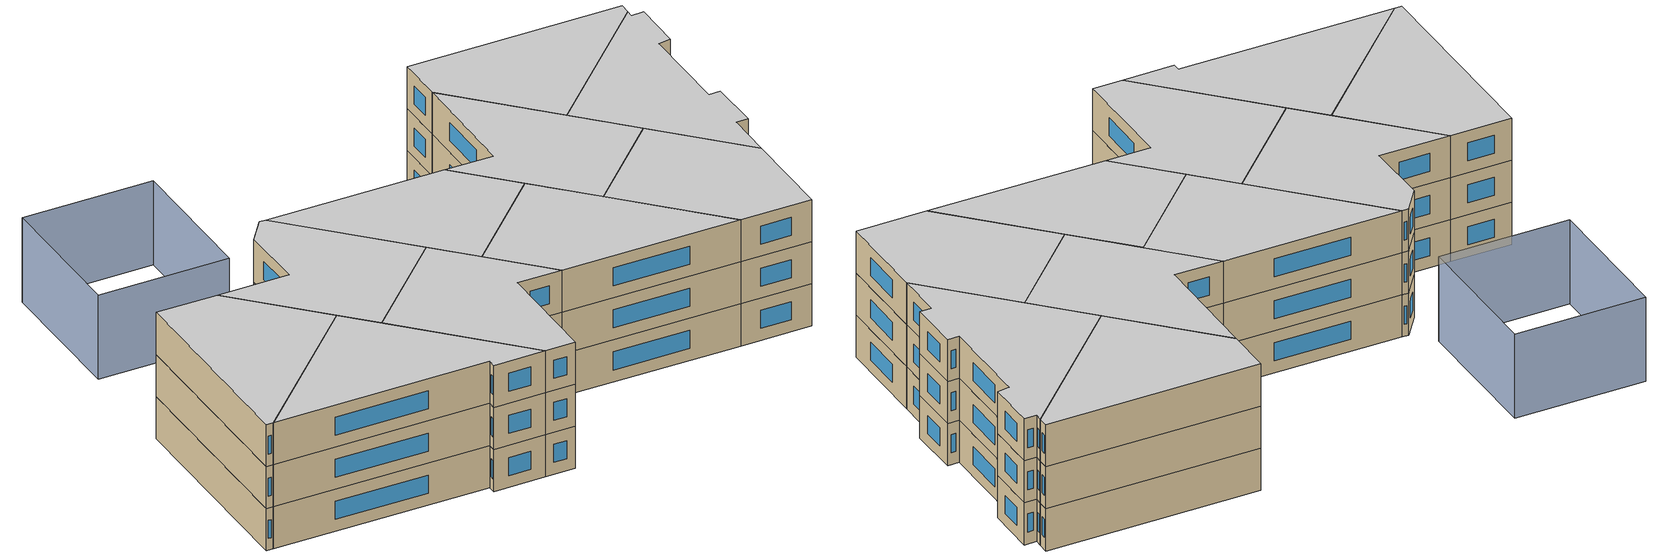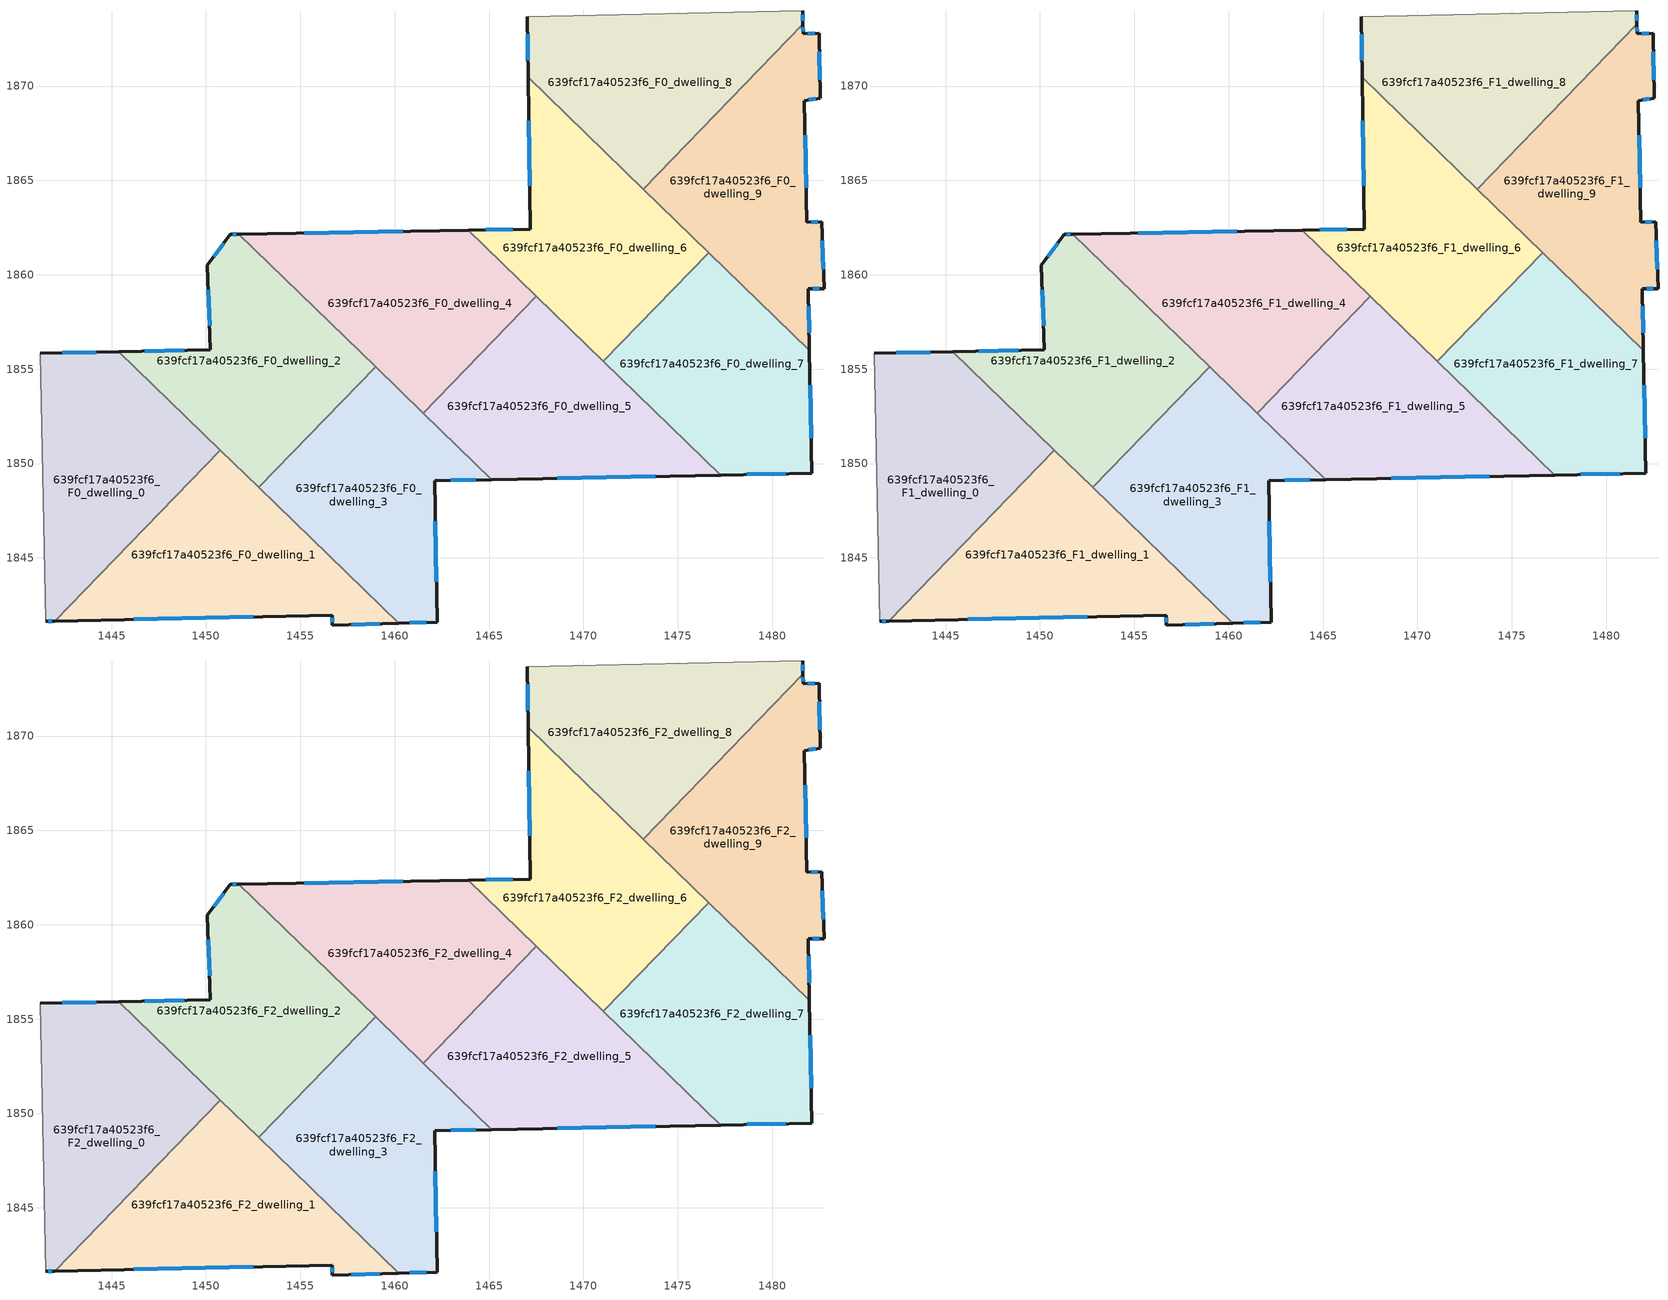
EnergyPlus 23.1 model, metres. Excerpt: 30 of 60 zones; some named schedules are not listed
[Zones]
639fcf17a40523f6_F0_dwelling_0
 floor ground (EU_floor_Construction): 1450.76,1850.71 1441.98,1841.66 1441.5,1841.65 1441.21,1855.85 1445.38,1855.93 z0
 wall outside (EU_wall_Construction): 1445.38,1855.93 1441.21,1855.85 / 1441.5,1841.65 1441.98,1841.66 z0:3
 wall to 639fcf17a40523f6_F0_dwelling_1 (EU_wall_Construction): 1441.98,1841.66 1450.76,1850.71 z0:3
 wall adiabatic (EU_wall_Construction): 1441.21,1855.85 1441.5,1841.65 z0:3
 wall to 639fcf17a40523f6_F0_dwelling_2 (EU_wall_Construction): 1450.76,1850.71 1445.38,1855.93 z0:3
 window (EU_Window_Construction): 1444.18,1855.91 1442.4,1855.87 / 1441.64,1841.65 1441.84,1841.66 z0.86:2.14
639fcf17a40523f6_F0_dwelling_1
 floor ground (EU_floor_Construction): 1460.22,1841.55 1456.69,1841.44 1456.7,1841.97 1441.98,1841.66 1450.76,1850.71 z0
 wall outside (EU_wall_Construction): 1441.98,1841.66 1456.7,1841.97 1456.69,1841.44 1460.22,1841.55 z0:3
 wall to 639fcf17a40523f6_F0_dwelling_3 (EU_wall_Construction): 1460.22,1841.55 1452.8,1848.74 z0:3
 wall to 639fcf17a40523f6_F0_dwelling_2 (EU_wall_Construction): 1452.8,1848.74 1450.76,1850.71 z0:3
 window (EU_Window_Construction): 1457.7,1841.47 1459.21,1841.52 / 1456.7,1841.82 1456.69,1841.59 / 1446.18,1841.75 1452.49,1841.88 z0.86:2.14
639fcf17a40523f6_F0_dwelling_2
 floor ground (EU_floor_Construction): 1458.99,1855.12 1452.8,1848.74 1445.38,1855.93 1450.24,1856.03 1450.07,1860.49 1451.28,1862.14 1451.73,1862.15 z0
 wall outside (EU_wall_Construction): 1451.73,1862.15 1451.28,1862.14 1450.07,1860.49 1450.24,1856.03 1445.38,1855.93 z0:3
 wall to 639fcf17a40523f6_F0_dwelling_3 (EU_wall_Construction): 1452.8,1848.74 1458.99,1855.12 z0:3
 wall to 639fcf17a40523f6_F0_dwelling_4 (EU_wall_Construction): 1458.99,1855.12 1451.73,1862.15 z0:3
 window (EU_Window_Construction): 1450.12,1859.22 1450.19,1857.3 / 1450.94,1861.67 1450.42,1860.96 / 1451.61,1862.15 1451.41,1862.15 / 1448.85,1856 1446.76,1855.96 z0.86:2.14
639fcf17a40523f6_F0_dwelling_3
 floor ground (EU_floor_Construction): 1465.15,1849.15 1462.11,1849.09 1462.25,1841.61 1460.22,1841.55 1452.8,1848.74 1458.99,1855.12 z0
 wall outside (EU_wall_Construction): 1460.22,1841.55 1462.25,1841.61 1462.11,1849.09 1465.15,1849.15 z0:3
 wall to 639fcf17a40523f6_F0_dwelling_5 (EU_wall_Construction): 1465.15,1849.15 1461.51,1852.67 z0:3
 wall to 639fcf17a40523f6_F0_dwelling_4 (EU_wall_Construction): 1461.51,1852.67 1458.99,1855.12 z0:3
 window (EU_Window_Construction): 1462.98,1849.11 1464.28,1849.13 / 1462.21,1843.74 1462.15,1846.95 / 1460.8,1841.56 1461.67,1841.59 z0.86:2.14
639fcf17a40523f6_F0_dwelling_4
 floor ground (EU_floor_Construction): 1467.5,1858.86 1461.51,1852.67 1451.73,1862.15 1463.89,1862.36 z0
 wall outside (EU_wall_Construction): 1463.89,1862.36 1451.73,1862.15 z0:3
 wall to 639fcf17a40523f6_F0_dwelling_5 (EU_wall_Construction): 1461.51,1852.67 1467.5,1858.86 z0:3
 wall to 639fcf17a40523f6_F0_dwelling_6 (EU_wall_Construction): 1467.5,1858.86 1463.89,1862.36 z0:3
 window (EU_Window_Construction): 1460.41,1862.3 1455.21,1862.21 z0.86:2.14
639fcf17a40523f6_F0_dwelling_5
 floor ground (EU_floor_Construction): 1477.26,1849.39 1465.15,1849.15 1461.51,1852.67 1467.5,1858.86 z0
 wall outside (EU_wall_Construction): 1465.15,1849.15 1477.26,1849.39 z0:3
 wall to 639fcf17a40523f6_F0_dwelling_7 (EU_wall_Construction): 1477.26,1849.39 1471.05,1855.41 z0:3
 wall to 639fcf17a40523f6_F0_dwelling_6 (EU_wall_Construction): 1471.05,1855.41 1467.5,1858.85 z0:3
 window (EU_Window_Construction): 1468.61,1849.22 1473.8,1849.32 z0.86:2.14
639fcf17a40523f6_F0_dwelling_6
 floor ground (EU_floor_Construction): 1476.64,1861.18 1471.05,1855.41 1463.89,1862.36 1467.19,1862.42 1467.07,1870.46 z0
 wall outside (EU_wall_Construction): 1467.07,1870.46 1467.19,1862.42 1463.89,1862.36 z0:3
 wall to 639fcf17a40523f6_F0_dwelling_7 (EU_wall_Construction): 1471.05,1855.41 1476.64,1861.18 z0:3
 wall to 639fcf17a40523f6_F0_dwelling_8 (EU_wall_Construction): 1473.17,1864.54 1467.07,1870.46 z0:3
 wall to 639fcf17a40523f6_F0_dwelling_9 (EU_wall_Construction): 1476.64,1861.18 1473.17,1864.54 z0:3
 window (EU_Window_Construction): 1467.1,1868.16 1467.15,1864.71 / 1466.24,1862.4 1464.83,1862.38 z0.86:2.14
639fcf17a40523f6_F0_dwelling_7
 floor ground (EU_floor_Construction): 1481.97,1856.01 1482.1,1849.49 1477.26,1849.39 1471.05,1855.41 1476.64,1861.18 z0
 wall outside (EU_wall_Construction): 1477.26,1849.39 1482.1,1849.49 1481.97,1856.01 z0:3
 wall to 639fcf17a40523f6_F0_dwelling_9 (EU_wall_Construction): 1481.97,1856.01 1476.64,1861.18 z0:3
 window (EU_Window_Construction): 1482.07,1851.35 1482.01,1854.15 / 1478.65,1849.42 1480.72,1849.46 z0.86:2.14
639fcf17a40523f6_F0_dwelling_8
 floor ground (EU_floor_Construction): 1481.61,1873.98 1481.63,1873.27 1473.17,1864.54 1467.07,1870.46 1467.02,1873.68 z0
 wall outside (EU_wall_Construction): 1481.63,1873.27 1481.61,1873.98 / 1467.02,1873.68 1467.07,1870.46 z0:3
 wall adiabatic (EU_wall_Construction): 1481.61,1873.98 1467.02,1873.68 z0:3
 wall to 639fcf17a40523f6_F0_dwelling_9 (EU_wall_Construction): 1473.17,1864.54 1481.63,1873.27 z0:3
 window (EU_Window_Construction): 1481.62,1873.47 1481.62,1873.78 / 1467.04,1872.76 1467.06,1871.38 z0.86:2.14
639fcf17a40523f6_F0_dwelling_9
 floor ground (EU_floor_Construction): 1482.48,1872.8 1482.54,1869.36 1481.71,1869.23 1481.84,1862.78 1482.63,1862.82 1482.74,1859.27 1481.91,1859.26 1481.97,1856.01 1473.17,1864.54 1481.63,1873.27 1481.64,1872.77 z0
 wall outside (EU_wall_Construction): 1481.97,1856.01 1481.91,1859.26 1482.74,1859.27 1482.63,1862.82 1481.84,1862.78 1481.71,1869.23 1482.54,1869.36 1482.48,1872.8 1481.64,1872.77 1481.63,1873.27 z0:3
 window (EU_Window_Construction): 1481.63,1872.91 1481.63,1873.13 / 1482.24,1872.79 1481.88,1872.78 / 1482.52,1870.34 1482.5,1871.82 / 1481.95,1869.27 1482.3,1869.32 / 1481.8,1864.62 1481.74,1867.39 / 1482.4,1862.81 1482.06,1862.79 / 1482.71,1860.29 1482.66,1861.81 / 1482.15,1859.27 1482.5,1859.27 / 1481.95,1856.94 1481.93,1858.33 z0.86:2.14
639fcf17a40523f6_F1_dwelling_0
 floor to 639fcf17a40523f6_F0_dwelling_0 (EU_floor_Construction): 1450.76,1850.71 1441.98,1841.66 1441.5,1841.65 1441.21,1855.85 1445.38,1855.93 z3
 wall outside (EU_wall_Construction): 1445.38,1855.93 1441.21,1855.85 / 1441.5,1841.65 1441.98,1841.66 z3:6
 wall to 639fcf17a40523f6_F1_dwelling_1 (EU_wall_Construction): 1441.98,1841.66 1450.76,1850.71 z3:6
 wall adiabatic (EU_wall_Construction): 1441.21,1855.85 1441.5,1841.65 z3:6
 wall to 639fcf17a40523f6_F1_dwelling_2 (EU_wall_Construction): 1450.76,1850.71 1445.38,1855.93 z3:6
 window (EU_Window_Construction): 1444.18,1855.91 1442.4,1855.87 / 1441.64,1841.65 1441.84,1841.66 z3.86:5.14
639fcf17a40523f6_F1_dwelling_1
 floor to 639fcf17a40523f6_F0_dwelling_1 (EU_floor_Construction): 1460.22,1841.55 1456.69,1841.44 1456.7,1841.97 1441.98,1841.66 1450.76,1850.71 z3
 wall outside (EU_wall_Construction): 1441.98,1841.66 1456.7,1841.97 1456.69,1841.44 1460.22,1841.55 z3:6
 wall to 639fcf17a40523f6_F1_dwelling_3 (EU_wall_Construction): 1460.22,1841.55 1452.8,1848.74 z3:6
 wall to 639fcf17a40523f6_F1_dwelling_2 (EU_wall_Construction): 1452.8,1848.74 1450.76,1850.71 z3:6
 window (EU_Window_Construction): 1457.7,1841.47 1459.21,1841.52 / 1456.7,1841.82 1456.69,1841.59 / 1446.18,1841.75 1452.49,1841.88 z3.86:5.14
639fcf17a40523f6_F1_dwelling_2
 floor to 639fcf17a40523f6_F0_dwelling_2 (EU_floor_Construction): 1458.99,1855.12 1452.8,1848.74 1445.38,1855.93 1450.24,1856.03 1450.07,1860.49 1451.28,1862.14 1451.73,1862.15 z3
 wall outside (EU_wall_Construction): 1451.73,1862.15 1451.28,1862.14 1450.07,1860.49 1450.24,1856.03 1445.38,1855.93 z3:6
 wall to 639fcf17a40523f6_F1_dwelling_3 (EU_wall_Construction): 1452.8,1848.74 1458.99,1855.12 z3:6
 wall to 639fcf17a40523f6_F1_dwelling_4 (EU_wall_Construction): 1458.99,1855.12 1451.73,1862.15 z3:6
 window (EU_Window_Construction): 1450.12,1859.22 1450.19,1857.3 / 1450.94,1861.67 1450.42,1860.96 / 1451.61,1862.15 1451.41,1862.15 / 1448.85,1856 1446.76,1855.96 z3.86:5.14
639fcf17a40523f6_F1_dwelling_3
 floor to 639fcf17a40523f6_F0_dwelling_3 (EU_floor_Construction): 1465.15,1849.15 1462.11,1849.09 1462.25,1841.61 1460.22,1841.55 1452.8,1848.74 1458.99,1855.12 z3
 wall outside (EU_wall_Construction): 1460.22,1841.55 1462.25,1841.61 1462.11,1849.09 1465.15,1849.15 z3:6
 wall to 639fcf17a40523f6_F1_dwelling_5 (EU_wall_Construction): 1465.15,1849.15 1461.51,1852.67 z3:6
 wall to 639fcf17a40523f6_F1_dwelling_4 (EU_wall_Construction): 1461.51,1852.67 1458.99,1855.12 z3:6
 window (EU_Window_Construction): 1462.98,1849.11 1464.28,1849.13 / 1462.21,1843.74 1462.15,1846.95 / 1460.8,1841.56 1461.67,1841.59 z3.86:5.14
639fcf17a40523f6_F1_dwelling_4
 floor to 639fcf17a40523f6_F0_dwelling_4 (EU_floor_Construction): 1467.5,1858.86 1461.51,1852.67 1451.73,1862.15 1463.89,1862.36 z3
 wall outside (EU_wall_Construction): 1463.89,1862.36 1451.73,1862.15 z3:6
 wall to 639fcf17a40523f6_F1_dwelling_5 (EU_wall_Construction): 1461.51,1852.67 1467.5,1858.86 z3:6
 wall to 639fcf17a40523f6_F1_dwelling_6 (EU_wall_Construction): 1467.5,1858.86 1463.89,1862.36 z3:6
 window (EU_Window_Construction): 1460.41,1862.3 1455.21,1862.21 z3.86:5.14
639fcf17a40523f6_F1_dwelling_5
 floor to 639fcf17a40523f6_F0_dwelling_5 (EU_floor_Construction): 1477.26,1849.39 1465.15,1849.15 1461.51,1852.67 1467.5,1858.86 z3
 wall outside (EU_wall_Construction): 1465.15,1849.15 1477.26,1849.39 z3:6
 wall to 639fcf17a40523f6_F1_dwelling_7 (EU_wall_Construction): 1477.26,1849.39 1471.05,1855.41 z3:6
 wall to 639fcf17a40523f6_F1_dwelling_6 (EU_wall_Construction): 1471.05,1855.41 1467.5,1858.85 z3:6
 window (EU_Window_Construction): 1468.61,1849.22 1473.8,1849.32 z3.86:5.14
639fcf17a40523f6_F1_dwelling_6
 floor to 639fcf17a40523f6_F0_dwelling_6 (EU_floor_Construction): 1476.64,1861.18 1471.05,1855.41 1463.89,1862.36 1467.19,1862.42 1467.07,1870.46 z3
 wall outside (EU_wall_Construction): 1467.07,1870.46 1467.19,1862.42 1463.89,1862.36 z3:6
 wall to 639fcf17a40523f6_F1_dwelling_7 (EU_wall_Construction): 1471.05,1855.41 1476.64,1861.18 z3:6
 wall to 639fcf17a40523f6_F1_dwelling_8 (EU_wall_Construction): 1473.17,1864.54 1467.07,1870.46 z3:6
 wall to 639fcf17a40523f6_F1_dwelling_9 (EU_wall_Construction): 1476.64,1861.18 1473.17,1864.54 z3:6
 window (EU_Window_Construction): 1467.1,1868.16 1467.15,1864.71 / 1466.24,1862.4 1464.83,1862.38 z3.86:5.14
639fcf17a40523f6_F1_dwelling_7
 floor to 639fcf17a40523f6_F0_dwelling_7 (EU_floor_Construction): 1481.97,1856.01 1482.1,1849.49 1477.26,1849.39 1471.05,1855.41 1476.64,1861.18 z3
 wall outside (EU_wall_Construction): 1477.26,1849.39 1482.1,1849.49 1481.97,1856.01 z3:6
 wall to 639fcf17a40523f6_F1_dwelling_9 (EU_wall_Construction): 1481.97,1856.01 1476.64,1861.18 z3:6
 window (EU_Window_Construction): 1482.07,1851.35 1482.01,1854.15 / 1478.65,1849.42 1480.72,1849.46 z3.86:5.14
639fcf17a40523f6_F1_dwelling_8
 floor to 639fcf17a40523f6_F0_dwelling_8 (EU_floor_Construction): 1481.61,1873.98 1481.63,1873.27 1473.17,1864.54 1467.07,1870.46 1467.02,1873.68 z3
 wall outside (EU_wall_Construction): 1481.63,1873.27 1481.61,1873.98 / 1467.02,1873.68 1467.07,1870.46 z3:6
 wall adiabatic (EU_wall_Construction): 1481.61,1873.98 1467.02,1873.68 z3:6
 wall to 639fcf17a40523f6_F1_dwelling_9 (EU_wall_Construction): 1473.17,1864.54 1481.63,1873.27 z3:6
 window (EU_Window_Construction): 1481.62,1873.47 1481.62,1873.78 / 1467.04,1872.76 1467.06,1871.38 z3.86:5.14
639fcf17a40523f6_F1_dwelling_9
 floor to 639fcf17a40523f6_F0_dwelling_9 (EU_floor_Construction): 1482.48,1872.8 1482.54,1869.36 1481.71,1869.23 1481.84,1862.78 1482.63,1862.82 1482.74,1859.27 1481.91,1859.26 1481.97,1856.01 1473.17,1864.54 1481.63,1873.27 1481.64,1872.77 z3
 wall outside (EU_wall_Construction): 1481.97,1856.01 1481.91,1859.26 1482.74,1859.27 1482.63,1862.82 1481.84,1862.78 1481.71,1869.23 1482.54,1869.36 1482.48,1872.8 1481.64,1872.77 1481.63,1873.27 z3:6
 window (EU_Window_Construction): 1481.63,1872.91 1481.63,1873.13 / 1482.24,1872.79 1481.88,1872.78 / 1482.52,1870.34 1482.5,1871.82 / 1481.95,1869.27 1482.3,1869.32 / 1481.8,1864.62 1481.74,1867.39 / 1482.4,1862.81 1482.06,1862.79 / 1482.71,1860.29 1482.66,1861.81 / 1482.15,1859.27 1482.5,1859.27 / 1481.95,1856.94 1481.93,1858.33 z3.86:5.14
639fcf17a40523f6_F2_dwelling_0
 floor to 639fcf17a40523f6_F1_dwelling_0 (EU_floor_Construction): 1450.76,1850.71 1441.98,1841.66 1441.5,1841.65 1441.21,1855.85 1445.38,1855.93 z6
 wall outside (EU_wall_Construction): 1445.38,1855.93 1441.21,1855.85 / 1441.5,1841.65 1441.98,1841.66 z6:9
 wall to 639fcf17a40523f6_F2_dwelling_1 (EU_wall_Construction): 1441.98,1841.66 1450.76,1850.71 z6:9
 wall adiabatic (EU_wall_Construction): 1441.21,1855.85 1441.5,1841.65 z6:9
 wall to 639fcf17a40523f6_F2_dwelling_2 (EU_wall_Construction): 1450.76,1850.71 1445.38,1855.93 z6:9
 window (EU_Window_Construction): 1444.18,1855.91 1442.4,1855.87 / 1441.64,1841.65 1441.84,1841.66 z6.86:8.14
 ceiling to 639fcf17a40523f6_F3_dwelling_0 (EU_floor_Construction): 1441.98,1841.66 1450.76,1850.71 1445.38,1855.93 1441.21,1855.85 1441.5,1841.65 z9
639fcf17a40523f6_F2_dwelling_1
 floor to 639fcf17a40523f6_F1_dwelling_1 (EU_floor_Construction): 1460.22,1841.55 1456.69,1841.44 1456.7,1841.97 1441.98,1841.66 1450.76,1850.71 z6
 wall outside (EU_wall_Construction): 1441.98,1841.66 1456.7,1841.97 1456.69,1841.44 1460.22,1841.55 z6:9
 wall to 639fcf17a40523f6_F2_dwelling_3 (EU_wall_Construction): 1460.22,1841.55 1452.8,1848.74 z6:9
 wall to 639fcf17a40523f6_F2_dwelling_2 (EU_wall_Construction): 1452.8,1848.74 1450.76,1850.71 z6:9
 window (EU_Window_Construction): 1457.7,1841.47 1459.21,1841.52 / 1456.7,1841.82 1456.69,1841.59 / 1446.18,1841.75 1452.49,1841.88 z6.86:8.14
 ceiling to 639fcf17a40523f6_F3_dwelling_1 (EU_floor_Construction): 1460.22,1841.55 1450.76,1850.71 1441.98,1841.66 1456.7,1841.97 1456.69,1841.44 z9
639fcf17a40523f6_F2_dwelling_2
 floor to 639fcf17a40523f6_F1_dwelling_2 (EU_floor_Construction): 1458.99,1855.12 1452.8,1848.74 1445.38,1855.93 1450.24,1856.03 1450.07,1860.49 1451.28,1862.14 1451.73,1862.15 z6
 wall outside (EU_wall_Construction): 1451.73,1862.15 1451.28,1862.14 1450.07,1860.49 1450.24,1856.03 1445.38,1855.93 z6:9
 wall to 639fcf17a40523f6_F2_dwelling_3 (EU_wall_Construction): 1452.8,1848.74 1458.99,1855.12 z6:9
 wall to 639fcf17a40523f6_F2_dwelling_4 (EU_wall_Construction): 1458.99,1855.12 1451.73,1862.15 z6:9
 window (EU_Window_Construction): 1450.12,1859.22 1450.19,1857.3 / 1450.94,1861.67 1450.42,1860.96 / 1451.61,1862.15 1451.41,1862.15 / 1448.85,1856 1446.76,1855.96 z6.86:8.14
 ceiling to 639fcf17a40523f6_F3_dwelling_2 (EU_floor_Construction): 1452.8,1848.74 1458.99,1855.12 1451.73,1862.15 1451.28,1862.14 1450.07,1860.49 1450.24,1856.03 1445.38,1855.93 z9
639fcf17a40523f6_F2_dwelling_3
 floor to 639fcf17a40523f6_F1_dwelling_3 (EU_floor_Construction): 1465.15,1849.15 1462.11,1849.09 1462.25,1841.61 1460.22,1841.55 1452.8,1848.74 1458.99,1855.12 z6
 wall outside (EU_wall_Construction): 1460.22,1841.55 1462.25,1841.61 1462.11,1849.09 1465.15,1849.15 z6:9
 wall to 639fcf17a40523f6_F2_dwelling_5 (EU_wall_Construction): 1465.15,1849.15 1461.51,1852.67 z6:9
 wall to 639fcf17a40523f6_F2_dwelling_4 (EU_wall_Construction): 1461.51,1852.67 1458.99,1855.12 z6:9
 window (EU_Window_Construction): 1462.98,1849.11 1464.28,1849.13 / 1462.21,1843.74 1462.15,1846.95 / 1460.8,1841.56 1461.67,1841.59 z6.86:8.14
 ceiling to 639fcf17a40523f6_F3_dwelling_3 (EU_floor_Construction): 1462.25,1841.61 1462.11,1849.09 1465.15,1849.15 1458.99,1855.12 1452.8,1848.74 1460.22,1841.55 z9
639fcf17a40523f6_F2_dwelling_4
 floor to 639fcf17a40523f6_F1_dwelling_4 (EU_floor_Construction): 1467.5,1858.86 1461.51,1852.67 1451.73,1862.15 1463.89,1862.36 z6
 wall outside (EU_wall_Construction): 1463.89,1862.36 1451.73,1862.15 z6:9
 wall to 639fcf17a40523f6_F2_dwelling_5 (EU_wall_Construction): 1461.51,1852.67 1467.5,1858.86 z6:9
 wall to 639fcf17a40523f6_F2_dwelling_6 (EU_wall_Construction): 1467.5,1858.86 1463.89,1862.36 z6:9
 window (EU_Window_Construction): 1460.41,1862.3 1455.21,1862.21 z6.86:8.14
 ceiling to 639fcf17a40523f6_F3_dwelling_4 (EU_floor_Construction): 1461.51,1852.67 1467.5,1858.86 1463.89,1862.36 1451.73,1862.15 z9
639fcf17a40523f6_F2_dwelling_5
 floor to 639fcf17a40523f6_F1_dwelling_5 (EU_floor_Construction): 1477.26,1849.39 1465.15,1849.15 1461.51,1852.67 1467.5,1858.86 z6
 wall outside (EU_wall_Construction): 1465.15,1849.15 1477.26,1849.39 z6:9
 wall to 639fcf17a40523f6_F2_dwelling_7 (EU_wall_Construction): 1477.26,1849.39 1471.05,1855.41 z6:9
 wall to 639fcf17a40523f6_F2_dwelling_6 (EU_wall_Construction): 1471.05,1855.41 1467.5,1858.85 z6:9
 window (EU_Window_Construction): 1468.61,1849.22 1473.8,1849.32 z6.86:8.14
 ceiling to 639fcf17a40523f6_F3_dwelling_5 (EU_floor_Construction): 1477.26,1849.39 1467.5,1858.86 1461.51,1852.67 1465.15,1849.15 z9
639fcf17a40523f6_F2_dwelling_6
 floor to 639fcf17a40523f6_F1_dwelling_6 (EU_floor_Construction): 1476.64,1861.18 1471.05,1855.41 1463.89,1862.36 1467.19,1862.42 1467.07,1870.46 z6
 wall outside (EU_wall_Construction): 1467.07,1870.46 1467.19,1862.42 1463.89,1862.36 z6:9
 wall to 639fcf17a40523f6_F2_dwelling_7 (EU_wall_Construction): 1471.05,1855.41 1476.64,1861.18 z6:9
 wall to 639fcf17a40523f6_F2_dwelling_8 (EU_wall_Construction): 1473.17,1864.54 1467.07,1870.46 z6:9
 wall to 639fcf17a40523f6_F2_dwelling_9 (EU_wall_Construction): 1476.64,1861.18 1473.17,1864.54 z6:9
 window (EU_Window_Construction): 1467.1,1868.16 1467.15,1864.71 / 1466.24,1862.4 1464.83,1862.38 z6.86:8.14
 ceiling to 639fcf17a40523f6_F3_dwelling_6 (EU_floor_Construction): 1471.05,1855.41 1476.64,1861.18 1467.07,1870.46 1467.19,1862.42 1463.89,1862.36 z9
639fcf17a40523f6_F2_dwelling_7
 floor to 639fcf17a40523f6_F1_dwelling_7 (EU_floor_Construction): 1481.97,1856.01 1482.1,1849.49 1477.26,1849.39 1471.05,1855.41 1476.64,1861.18 z6
 wall outside (EU_wall_Construction): 1477.26,1849.39 1482.1,1849.49 1481.97,1856.01 z6:9
 wall to 639fcf17a40523f6_F2_dwelling_9 (EU_wall_Construction): 1481.97,1856.01 1476.64,1861.18 z6:9
 window (EU_Window_Construction): 1482.07,1851.35 1482.01,1854.15 / 1478.65,1849.42 1480.72,1849.46 z6.86:8.14
 ceiling to 639fcf17a40523f6_F3_dwelling_7 (EU_floor_Construction): 1482.1,1849.49 1481.97,1856.01 1476.64,1861.18 1471.05,1855.41 1477.26,1849.39 z9
639fcf17a40523f6_F2_dwelling_8
 floor to 639fcf17a40523f6_F1_dwelling_8 (EU_floor_Construction): 1481.61,1873.98 1481.63,1873.27 1473.17,1864.54 1467.07,1870.46 1467.02,1873.68 z6
 wall outside (EU_wall_Construction): 1481.63,1873.27 1481.61,1873.98 / 1467.02,1873.68 1467.07,1870.46 z6:9
 wall adiabatic (EU_wall_Construction): 1481.61,1873.98 1467.02,1873.68 z6:9
 wall to 639fcf17a40523f6_F2_dwelling_9 (EU_wall_Construction): 1473.17,1864.54 1481.63,1873.27 z6:9
 window (EU_Window_Construction): 1481.62,1873.47 1481.62,1873.78 / 1467.04,1872.76 1467.06,1871.38 z6.86:8.14
 ceiling to 639fcf17a40523f6_F3_dwelling_8 (EU_floor_Construction): 1473.17,1864.54 1481.63,1873.27 1481.61,1873.98 1467.02,1873.68 1467.07,1870.46 z9
639fcf17a40523f6_F2_dwelling_9
 floor to 639fcf17a40523f6_F1_dwelling_9 (EU_floor_Construction): 1482.48,1872.8 1482.54,1869.36 1481.71,1869.23 1481.84,1862.78 1482.63,1862.82 1482.74,1859.27 1481.91,1859.26 1481.97,1856.01 1473.17,1864.54 1481.63,1873.27 1481.64,1872.77 z6
 wall outside (EU_wall_Construction): 1481.97,1856.01 1481.91,1859.26 1482.74,1859.27 1482.63,1862.82 1481.84,1862.78 1481.71,1869.23 1482.54,1869.36 1482.48,1872.8 1481.64,1872.77 1481.63,1873.27 z6:9
 window (EU_Window_Construction): 1481.63,1872.91 1481.63,1873.13 / 1482.24,1872.79 1481.88,1872.78 / 1482.52,1870.34 1482.5,1871.82 / 1481.95,1869.27 1482.3,1869.32 / 1481.8,1864.62 1481.74,1867.39 / 1482.4,1862.81 1482.06,1862.79 / 1482.71,1860.29 1482.66,1861.81 / 1482.15,1859.27 1482.5,1859.27 / 1481.95,1856.94 1481.93,1858.33 z6.86:8.14
 ceiling to 639fcf17a40523f6_F3_dwelling_9 (EU_floor_Construction): 1481.97,1856.01 1481.91,1859.26 1482.74,1859.27 1482.63,1862.82 1481.84,1862.78 1481.71,1869.23 1482.54,1869.36 1482.48,1872.8 1481.64,1872.77 1481.63,1873.27 1473.17,1864.54 z9
shading: 1440.85,1873.13 1449.75,1873.32 / 1449.75,1873.32 1449.96,1863.55 / 1449.96,1863.55 1441.05,1863.37 / 1441.05,1863.37 1440.85,1873.13 z0:6
[Building]
EU S2 Campaign: North Axis=0; Terrain=City; Solar Distribution=FullExterior
[Site:Location]
Helsinki-Vantaa.AP: Latitude=60.317; Longitude=24.963; Time Zone=2; Elevation=54.6
[SizingPeriod:WeatherFileDays]
AnnualSizingPeriod: Begin Month=1; Begin Day of Month=1; End Month=12; End Day of Month=31; Day of Week for Start Day=Monday; Use Weather File Daylight Saving Period=No; Use Weather File Rain and Snow Indicators=No
[MATERIAL]
EU_InternalMass_Material: Roughness=MediumRough; Thickness=0.1; Conductivity=1; Density=1800; Specific Heat=900; Thermal Absorptance=0.9; Solar Absorptance=0.7; Visible Absorptance=0.7
[MATERIAL:NOMASS] Roughness=MediumRough; Thermal Absorptance=0.9; Solar Absorptance=0.7; Visible Absorptance=0.7
Name | Thermal Resistance
EU_wall_NoMass | 1.10183
EU_floor_NoMass | 1.70606
[WINDOWMATERIAL:SIMPLEGLAZINGSYSTEM]
EU_Window_SimpleGlazing: UFactor=3.11035; Solar Heat Gain Coefficient=0.8; Visible Transmittance=0.8
[CONSTRUCTION]
EU_wall_Construction: EU_wall_NoMass
EU_floor_Construction: EU_floor_NoMass
EU_Window_Construction: EU_Window_SimpleGlazing
EU_InternalMass_Construction: EU_InternalMass_Material
[ZONE] Type=1; Multiplier=1; Ceiling Height=autocalculate; Floor Area=autocalculate; Part of Total Floor Area=Yes
Name | Volume
639fcf17a40523f6_F0_dwelling_0; 639fcf17a40523f6_F1_dwelling_0; 639fcf17a40523f6_F2_dwelling_0 | 240.89
639fcf17a40523f6_F0_dwelling_1; 639fcf17a40523f6_F1_dwelling_1; 639fcf17a40523f6_F2_dwelling_1; 639fcf17a40523f6_F0_dwelling_8; 639fcf17a40523f6_F1_dwelling_8; 639fcf17a40523f6_F2_dwelling_8 | 240.905
639fcf17a40523f6_F0_dwelling_2; 639fcf17a40523f6_F1_dwelling_2; 639fcf17a40523f6_F2_dwelling_2 | 240.918
639fcf17a40523f6_F0_dwelling_3; 639fcf17a40523f6_F1_dwelling_3; 639fcf17a40523f6_F2_dwelling_3 | 240.932
639fcf17a40523f6_F0_dwelling_4; 639fcf17a40523f6_F1_dwelling_4; 639fcf17a40523f6_F2_dwelling_4 | 240.894
639fcf17a40523f6_F0_dwelling_5; 639fcf17a40523f6_F1_dwelling_5; 639fcf17a40523f6_F2_dwelling_5; 639fcf17a40523f6_F0_dwelling_6; 639fcf17a40523f6_F1_dwelling_6; 639fcf17a40523f6_F2_dwelling_6 | 240.91
639fcf17a40523f6_F0_dwelling_7; 639fcf17a40523f6_F1_dwelling_7; 639fcf17a40523f6_F2_dwelling_7 | 240.901
639fcf17a40523f6_F0_dwelling_9; 639fcf17a40523f6_F1_dwelling_9; 639fcf17a40523f6_F2_dwelling_9 | 240.938
[INTERNALMASS] Construction=EU_InternalMass_Construction
Name | Zone or ZoneList | Surface Area
639fcf17a40523f6_F0_dwelling_0_EU_InternalMass | 639fcf17a40523f6_F0_dwelling_0 | 80.2969
639fcf17a40523f6_F0_dwelling_1_EU_InternalMass | 639fcf17a40523f6_F0_dwelling_1 | 80.3045
639fcf17a40523f6_F0_dwelling_2_EU_InternalMass | 639fcf17a40523f6_F0_dwelling_2 | 80.3077
639fcf17a40523f6_F0_dwelling_3_EU_InternalMass | 639fcf17a40523f6_F0_dwelling_3 | 80.3122
639fcf17a40523f6_F0_dwelling_4_EU_InternalMass | 639fcf17a40523f6_F0_dwelling_4 | 80.2954
639fcf17a40523f6_F0_dwelling_5_EU_InternalMass | 639fcf17a40523f6_F0_dwelling_5 | 80.3026
639fcf17a40523f6_F0_dwelling_6_EU_InternalMass | 639fcf17a40523f6_F0_dwelling_6 | 80.305
639fcf17a40523f6_F0_dwelling_7_EU_InternalMass | 639fcf17a40523f6_F0_dwelling_7 | 80.299
639fcf17a40523f6_F0_dwelling_8_EU_InternalMass | 639fcf17a40523f6_F0_dwelling_8 | 80.3005
639fcf17a40523f6_F0_dwelling_9_EU_InternalMass | 639fcf17a40523f6_F0_dwelling_9 | 80.3123
639fcf17a40523f6_F1_dwelling_0_EU_InternalMass | 639fcf17a40523f6_F1_dwelling_0 | 80.2969
639fcf17a40523f6_F1_dwelling_1_EU_InternalMass | 639fcf17a40523f6_F1_dwelling_1 | 80.3045
639fcf17a40523f6_F1_dwelling_2_EU_InternalMass | 639fcf17a40523f6_F1_dwelling_2 | 80.3077
639fcf17a40523f6_F1_dwelling_3_EU_InternalMass | 639fcf17a40523f6_F1_dwelling_3 | 80.3122
639fcf17a40523f6_F1_dwelling_4_EU_InternalMass | 639fcf17a40523f6_F1_dwelling_4 | 80.2954
639fcf17a40523f6_F1_dwelling_5_EU_InternalMass | 639fcf17a40523f6_F1_dwelling_5 | 80.3026
639fcf17a40523f6_F1_dwelling_6_EU_InternalMass | 639fcf17a40523f6_F1_dwelling_6 | 80.305
639fcf17a40523f6_F1_dwelling_7_EU_InternalMass | 639fcf17a40523f6_F1_dwelling_7 | 80.299
639fcf17a40523f6_F1_dwelling_8_EU_InternalMass | 639fcf17a40523f6_F1_dwelling_8 | 80.3005
639fcf17a40523f6_F1_dwelling_9_EU_InternalMass | 639fcf17a40523f6_F1_dwelling_9 | 80.3123
639fcf17a40523f6_F2_dwelling_0_EU_InternalMass | 639fcf17a40523f6_F2_dwelling_0 | 80.2969
639fcf17a40523f6_F2_dwelling_1_EU_InternalMass | 639fcf17a40523f6_F2_dwelling_1 | 80.3045
639fcf17a40523f6_F2_dwelling_2_EU_InternalMass | 639fcf17a40523f6_F2_dwelling_2 | 80.3077
639fcf17a40523f6_F2_dwelling_3_EU_InternalMass | 639fcf17a40523f6_F2_dwelling_3 | 80.3122
639fcf17a40523f6_F2_dwelling_4_EU_InternalMass | 639fcf17a40523f6_F2_dwelling_4 | 80.2954
639fcf17a40523f6_F2_dwelling_5_EU_InternalMass | 639fcf17a40523f6_F2_dwelling_5 | 80.3026
639fcf17a40523f6_F2_dwelling_6_EU_InternalMass | 639fcf17a40523f6_F2_dwelling_6 | 80.305
639fcf17a40523f6_F2_dwelling_7_EU_InternalMass | 639fcf17a40523f6_F2_dwelling_7 | 80.299
639fcf17a40523f6_F2_dwelling_8_EU_InternalMass | 639fcf17a40523f6_F2_dwelling_8 | 80.3005
639fcf17a40523f6_F2_dwelling_9_EU_InternalMass | 639fcf17a40523f6_F2_dwelling_9 | 80.3123
[OTHEREQUIPMENT] Fuel Type=Electricity; Design Level Calculation Method=Watts/Area; Power per Zone Floor Area=1; Fraction Latent=0; Fraction Radiant=0; Fraction Lost=0; Carbon Dioxide Generation Rate=0; EndUse Subcategory=EU_Step8_InternalGains
Name | Zone or ZoneList or Space or SpaceList | Schedule
EU_Step8_InternalGain_639fcf17a40523f6_F0_dwelling_0_f000 | 639fcf17a40523f6_F0_dwelling_0 | EU_Step8_GainSchedule_639fcf17a40523f6_F0_dwelling_0_f000
EU_Step8_InternalGain_639fcf17a40523f6_F0_dwelling_1_f000 | 639fcf17a40523f6_F0_dwelling_1 | EU_Step8_GainSchedule_639fcf17a40523f6_F0_dwelling_1_f000
EU_Step8_InternalGain_639fcf17a40523f6_F0_dwelling_2_f000 | 639fcf17a40523f6_F0_dwelling_2 | EU_Step8_GainSchedule_639fcf17a40523f6_F0_dwelling_2_f000
EU_Step8_InternalGain_639fcf17a40523f6_F0_dwelling_3_f000 | 639fcf17a40523f6_F0_dwelling_3 | EU_Step8_GainSchedule_639fcf17a40523f6_F0_dwelling_3_f000
EU_Step8_InternalGain_639fcf17a40523f6_F0_dwelling_4_f000 | 639fcf17a40523f6_F0_dwelling_4 | EU_Step8_GainSchedule_639fcf17a40523f6_F0_dwelling_4_f000
EU_Step8_InternalGain_639fcf17a40523f6_F0_dwelling_5_f000 | 639fcf17a40523f6_F0_dwelling_5 | EU_Step8_GainSchedule_639fcf17a40523f6_F0_dwelling_5_f000
EU_Step8_InternalGain_639fcf17a40523f6_F0_dwelling_6_f000 | 639fcf17a40523f6_F0_dwelling_6 | EU_Step8_GainSchedule_639fcf17a40523f6_F0_dwelling_6_f000
EU_Step8_InternalGain_639fcf17a40523f6_F0_dwelling_7_f000 | 639fcf17a40523f6_F0_dwelling_7 | EU_Step8_GainSchedule_639fcf17a40523f6_F0_dwelling_7_f000
EU_Step8_InternalGain_639fcf17a40523f6_F0_dwelling_8_f000 | 639fcf17a40523f6_F0_dwelling_8 | EU_Step8_GainSchedule_639fcf17a40523f6_F0_dwelling_8_f000
EU_Step8_InternalGain_639fcf17a40523f6_F0_dwelling_9_f000 | 639fcf17a40523f6_F0_dwelling_9 | EU_Step8_GainSchedule_639fcf17a40523f6_F0_dwelling_9_f000
EU_Step8_InternalGain_639fcf17a40523f6_F1_dwelling_0_f000 | 639fcf17a40523f6_F1_dwelling_0 | EU_Step8_GainSchedule_639fcf17a40523f6_F1_dwelling_0_f000
EU_Step8_InternalGain_639fcf17a40523f6_F1_dwelling_1_f000 | 639fcf17a40523f6_F1_dwelling_1 | EU_Step8_GainSchedule_639fcf17a40523f6_F1_dwelling_1_f000
EU_Step8_InternalGain_639fcf17a40523f6_F1_dwelling_2_f000 | 639fcf17a40523f6_F1_dwelling_2 | EU_Step8_GainSchedule_639fcf17a40523f6_F1_dwelling_2_f000
EU_Step8_InternalGain_639fcf17a40523f6_F1_dwelling_3_f000 | 639fcf17a40523f6_F1_dwelling_3 | EU_Step8_GainSchedule_639fcf17a40523f6_F1_dwelling_3_f000
EU_Step8_InternalGain_639fcf17a40523f6_F1_dwelling_4_f000 | 639fcf17a40523f6_F1_dwelling_4 | EU_Step8_GainSchedule_639fcf17a40523f6_F1_dwelling_4_f000
EU_Step8_InternalGain_639fcf17a40523f6_F1_dwelling_5_f000 | 639fcf17a40523f6_F1_dwelling_5 | EU_Step8_GainSchedule_639fcf17a40523f6_F1_dwelling_5_f000
EU_Step8_InternalGain_639fcf17a40523f6_F1_dwelling_6_f000 | 639fcf17a40523f6_F1_dwelling_6 | EU_Step8_GainSchedule_639fcf17a40523f6_F1_dwelling_6_f000
EU_Step8_InternalGain_639fcf17a40523f6_F1_dwelling_7_f000 | 639fcf17a40523f6_F1_dwelling_7 | EU_Step8_GainSchedule_639fcf17a40523f6_F1_dwelling_7_f000
EU_Step8_InternalGain_639fcf17a40523f6_F1_dwelling_8_f000 | 639fcf17a40523f6_F1_dwelling_8 | EU_Step8_GainSchedule_639fcf17a40523f6_F1_dwelling_8_f000
EU_Step8_InternalGain_639fcf17a40523f6_F1_dwelling_9_f000 | 639fcf17a40523f6_F1_dwelling_9 | EU_Step8_GainSchedule_639fcf17a40523f6_F1_dwelling_9_f000
EU_Step8_InternalGain_639fcf17a40523f6_F2_dwelling_0_f000 | 639fcf17a40523f6_F2_dwelling_0 | EU_Step8_GainSchedule_639fcf17a40523f6_F2_dwelling_0_f000
EU_Step8_InternalGain_639fcf17a40523f6_F2_dwelling_1_f000 | 639fcf17a40523f6_F2_dwelling_1 | EU_Step8_GainSchedule_639fcf17a40523f6_F2_dwelling_1_f000
EU_Step8_InternalGain_639fcf17a40523f6_F2_dwelling_2_f000 | 639fcf17a40523f6_F2_dwelling_2 | EU_Step8_GainSchedule_639fcf17a40523f6_F2_dwelling_2_f000
EU_Step8_InternalGain_639fcf17a40523f6_F2_dwelling_3_f000 | 639fcf17a40523f6_F2_dwelling_3 | EU_Step8_GainSchedule_639fcf17a40523f6_F2_dwelling_3_f000
EU_Step8_InternalGain_639fcf17a40523f6_F2_dwelling_4_f000 | 639fcf17a40523f6_F2_dwelling_4 | EU_Step8_GainSchedule_639fcf17a40523f6_F2_dwelling_4_f000
EU_Step8_InternalGain_639fcf17a40523f6_F2_dwelling_5_f000 | 639fcf17a40523f6_F2_dwelling_5 | EU_Step8_GainSchedule_639fcf17a40523f6_F2_dwelling_5_f000
EU_Step8_InternalGain_639fcf17a40523f6_F2_dwelling_6_f000 | 639fcf17a40523f6_F2_dwelling_6 | EU_Step8_GainSchedule_639fcf17a40523f6_F2_dwelling_6_f000
EU_Step8_InternalGain_639fcf17a40523f6_F2_dwelling_7_f000 | 639fcf17a40523f6_F2_dwelling_7 | EU_Step8_GainSchedule_639fcf17a40523f6_F2_dwelling_7_f000
EU_Step8_InternalGain_639fcf17a40523f6_F2_dwelling_8_f000 | 639fcf17a40523f6_F2_dwelling_8 | EU_Step8_GainSchedule_639fcf17a40523f6_F2_dwelling_8_f000
EU_Step8_InternalGain_639fcf17a40523f6_F2_dwelling_9_f000 | 639fcf17a40523f6_F2_dwelling_9 | EU_Step8_GainSchedule_639fcf17a40523f6_F2_dwelling_9_f000
[ZONEVENTILATION:DESIGNFLOWRATE] Schedule=EU_AlwaysOn; Design Flow Rate Calculation Method=AirChanges/Hour; Air Changes per Hour=0.756316; Ventilation Type=Natural; Fan Pressure Rise=0; Fan Total Efficiency=1; Constant Term Coefficient=1; Temperature Term Coefficient=0; Velocity Term Coefficient=0; Velocity Squared Term Coefficient=0; Minimum Indoor Temperature=-100; Maximum Indoor Temperature=100; Delta Temperature=-100; Minimum Outdoor Temperature=-100; Maximum Outdoor Temperature=100; Maximum Wind Speed=40
Name | Zone or ZoneList or Space or SpaceList
EU_ConstantAir_639fcf17a40523f6_F0_dwelling_0 | 639fcf17a40523f6_F0_dwelling_0
EU_ConstantAir_639fcf17a40523f6_F0_dwelling_1 | 639fcf17a40523f6_F0_dwelling_1
EU_ConstantAir_639fcf17a40523f6_F0_dwelling_2 | 639fcf17a40523f6_F0_dwelling_2
EU_ConstantAir_639fcf17a40523f6_F0_dwelling_3 | 639fcf17a40523f6_F0_dwelling_3
EU_ConstantAir_639fcf17a40523f6_F0_dwelling_4 | 639fcf17a40523f6_F0_dwelling_4
EU_ConstantAir_639fcf17a40523f6_F0_dwelling_5 | 639fcf17a40523f6_F0_dwelling_5
EU_ConstantAir_639fcf17a40523f6_F0_dwelling_6 | 639fcf17a40523f6_F0_dwelling_6
EU_ConstantAir_639fcf17a40523f6_F0_dwelling_7 | 639fcf17a40523f6_F0_dwelling_7
EU_ConstantAir_639fcf17a40523f6_F0_dwelling_8 | 639fcf17a40523f6_F0_dwelling_8
EU_ConstantAir_639fcf17a40523f6_F0_dwelling_9 | 639fcf17a40523f6_F0_dwelling_9
EU_ConstantAir_639fcf17a40523f6_F1_dwelling_0 | 639fcf17a40523f6_F1_dwelling_0
EU_ConstantAir_639fcf17a40523f6_F1_dwelling_1 | 639fcf17a40523f6_F1_dwelling_1
EU_ConstantAir_639fcf17a40523f6_F1_dwelling_2 | 639fcf17a40523f6_F1_dwelling_2
EU_ConstantAir_639fcf17a40523f6_F1_dwelling_3 | 639fcf17a40523f6_F1_dwelling_3
EU_ConstantAir_639fcf17a40523f6_F1_dwelling_4 | 639fcf17a40523f6_F1_dwelling_4
EU_ConstantAir_639fcf17a40523f6_F1_dwelling_5 | 639fcf17a40523f6_F1_dwelling_5
EU_ConstantAir_639fcf17a40523f6_F1_dwelling_6 | 639fcf17a40523f6_F1_dwelling_6
EU_ConstantAir_639fcf17a40523f6_F1_dwelling_7 | 639fcf17a40523f6_F1_dwelling_7
EU_ConstantAir_639fcf17a40523f6_F1_dwelling_8 | 639fcf17a40523f6_F1_dwelling_8
EU_ConstantAir_639fcf17a40523f6_F1_dwelling_9 | 639fcf17a40523f6_F1_dwelling_9
EU_ConstantAir_639fcf17a40523f6_F2_dwelling_0 | 639fcf17a40523f6_F2_dwelling_0
EU_ConstantAir_639fcf17a40523f6_F2_dwelling_1 | 639fcf17a40523f6_F2_dwelling_1
EU_ConstantAir_639fcf17a40523f6_F2_dwelling_2 | 639fcf17a40523f6_F2_dwelling_2
EU_ConstantAir_639fcf17a40523f6_F2_dwelling_3 | 639fcf17a40523f6_F2_dwelling_3
EU_ConstantAir_639fcf17a40523f6_F2_dwelling_4 | 639fcf17a40523f6_F2_dwelling_4
EU_ConstantAir_639fcf17a40523f6_F2_dwelling_5 | 639fcf17a40523f6_F2_dwelling_5
EU_ConstantAir_639fcf17a40523f6_F2_dwelling_6 | 639fcf17a40523f6_F2_dwelling_6
EU_ConstantAir_639fcf17a40523f6_F2_dwelling_7 | 639fcf17a40523f6_F2_dwelling_7
EU_ConstantAir_639fcf17a40523f6_F2_dwelling_8 | 639fcf17a40523f6_F2_dwelling_8
EU_ConstantAir_639fcf17a40523f6_F2_dwelling_9 | 639fcf17a40523f6_F2_dwelling_9
[HVACTEMPLATE:ZONE:IDEALLOADSAIRSYSTEM] System Availability Schedule=EU_AlwaysOn; Maximum Heating Supply Air Temperature=50; Minimum Cooling Supply Air Temperature=13; Maximum Heating Supply Air Humidity Ratio=0.0156; Minimum Cooling Supply Air Humidity Ratio=0.0077; Heating Limit=NoLimit; Cooling Limit=NoLimit; Heating Availability Schedule=EU_AlwaysOn; Cooling Availability Schedule=EU_CoolingOff; Dehumidification Control Type=ConstantSensibleHeatRatio; Cooling Sensible Heat Ratio=0.7; Dehumidification Setpoint=60; Humidification Control Type=None; Humidification Setpoint=30; Outdoor Air Method=None; Outdoor Air Flow Rate per Person=0.00944; Outdoor Air Flow Rate per Zone Floor Area=0; Outdoor Air Flow Rate per Zone=0; Demand Controlled Ventilation Type=None; Outdoor Air Economizer Type=NoEconomizer; Heat Recovery Type=None; Sensible Heat Recovery Effectiveness=0.7; Latent Heat Recovery Effectiveness=0.65
Name | Template Thermostat
639fcf17a40523f6_F0_dwelling_0 | EU_HeatOnly_639fcf17a40523f6_F0_dwelling_0
639fcf17a40523f6_F0_dwelling_1 | EU_HeatOnly_639fcf17a40523f6_F0_dwelling_1
639fcf17a40523f6_F0_dwelling_2 | EU_HeatOnly_639fcf17a40523f6_F0_dwelling_2
639fcf17a40523f6_F0_dwelling_3 | EU_HeatOnly_639fcf17a40523f6_F0_dwelling_3
639fcf17a40523f6_F0_dwelling_4 | EU_HeatOnly_639fcf17a40523f6_F0_dwelling_4
639fcf17a40523f6_F0_dwelling_5 | EU_HeatOnly_639fcf17a40523f6_F0_dwelling_5
639fcf17a40523f6_F0_dwelling_6 | EU_HeatOnly_639fcf17a40523f6_F0_dwelling_6
639fcf17a40523f6_F0_dwelling_7 | EU_HeatOnly_639fcf17a40523f6_F0_dwelling_7
639fcf17a40523f6_F0_dwelling_8 | EU_HeatOnly_639fcf17a40523f6_F0_dwelling_8
639fcf17a40523f6_F0_dwelling_9 | EU_HeatOnly_639fcf17a40523f6_F0_dwelling_9
639fcf17a40523f6_F1_dwelling_0 | EU_HeatOnly_639fcf17a40523f6_F1_dwelling_0
639fcf17a40523f6_F1_dwelling_1 | EU_HeatOnly_639fcf17a40523f6_F1_dwelling_1
639fcf17a40523f6_F1_dwelling_2 | EU_HeatOnly_639fcf17a40523f6_F1_dwelling_2
639fcf17a40523f6_F1_dwelling_3 | EU_HeatOnly_639fcf17a40523f6_F1_dwelling_3
639fcf17a40523f6_F1_dwelling_4 | EU_HeatOnly_639fcf17a40523f6_F1_dwelling_4
639fcf17a40523f6_F1_dwelling_5 | EU_HeatOnly_639fcf17a40523f6_F1_dwelling_5
639fcf17a40523f6_F1_dwelling_6 | EU_HeatOnly_639fcf17a40523f6_F1_dwelling_6
639fcf17a40523f6_F1_dwelling_7 | EU_HeatOnly_639fcf17a40523f6_F1_dwelling_7
639fcf17a40523f6_F1_dwelling_8 | EU_HeatOnly_639fcf17a40523f6_F1_dwelling_8
639fcf17a40523f6_F1_dwelling_9 | EU_HeatOnly_639fcf17a40523f6_F1_dwelling_9
639fcf17a40523f6_F2_dwelling_0 | EU_HeatOnly_639fcf17a40523f6_F2_dwelling_0
639fcf17a40523f6_F2_dwelling_1 | EU_HeatOnly_639fcf17a40523f6_F2_dwelling_1
639fcf17a40523f6_F2_dwelling_2 | EU_HeatOnly_639fcf17a40523f6_F2_dwelling_2
639fcf17a40523f6_F2_dwelling_3 | EU_HeatOnly_639fcf17a40523f6_F2_dwelling_3
639fcf17a40523f6_F2_dwelling_4 | EU_HeatOnly_639fcf17a40523f6_F2_dwelling_4
639fcf17a40523f6_F2_dwelling_5 | EU_HeatOnly_639fcf17a40523f6_F2_dwelling_5
639fcf17a40523f6_F2_dwelling_6 | EU_HeatOnly_639fcf17a40523f6_F2_dwelling_6
639fcf17a40523f6_F2_dwelling_7 | EU_HeatOnly_639fcf17a40523f6_F2_dwelling_7
639fcf17a40523f6_F2_dwelling_8 | EU_HeatOnly_639fcf17a40523f6_F2_dwelling_8
639fcf17a40523f6_F2_dwelling_9 | EU_HeatOnly_639fcf17a40523f6_F2_dwelling_9
[SIZING:ZONE] Zone Cooling Design Supply Air Temperature Input Method=SupplyAirTemperature; Zone Cooling Design Supply Air Temperature=13; Zone Heating Design Supply Air Temperature Input Method=SupplyAirTemperature; Zone Heating Design Supply Air Temperature=50; Zone Cooling Design Supply Air Humidity Ratio=0.008; Zone Heating Design Supply Air Humidity Ratio=0.008; Cooling Design Air Flow Method=DesignDay; Cooling Design Air Flow Rate=0; Cooling Minimum Air Flow per Zone Floor Area=0.000762; Cooling Minimum Air Flow=0; Cooling Minimum Air Flow Fraction=0.2; Heating Design Air Flow Method=DesignDay; Heating Design Air Flow Rate=0; Heating Maximum Air Flow per Zone Floor Area=0.002032; Heating Maximum Air Flow=0.141576; Heating Maximum Air Flow Fraction=0.3; Account for Dedicated Outdoor Air System=No; Dedicated Outdoor Air System Control Strategy=NeutralSupplyAir; Dedicated Outdoor Air Low Setpoint Temperature for Design=autosize; Dedicated Outdoor Air High Setpoint Temperature for Design=autosize; Zone Load Sizing Method=Sensible Load Only No Latent Load; Zone Latent Cooling Design Supply Air Humidity Ratio Input Method=HumidityRatioDifference; Zone Cooling Design Supply Air Humidity Ratio Difference=0.005; Zone Latent Heating Design Supply Air Humidity Ratio Input Method=HumidityRatioDifference; Zone Humidification Design Supply Air Humidity Ratio Difference=0.005
639fcf17a40523f6_F0_dwelling_0; 639fcf17a40523f6_F0_dwelling_1; 639fcf17a40523f6_F0_dwelling_2; 639fcf17a40523f6_F0_dwelling_3; 639fcf17a40523f6_F0_dwelling_4; 639fcf17a40523f6_F0_dwelling_5; 639fcf17a40523f6_F0_dwelling_6; 639fcf17a40523f6_F0_dwelling_7; 639fcf17a40523f6_F0_dwelling_8; 639fcf17a40523f6_F0_dwelling_9; 639fcf17a40523f6_F1_dwelling_0; 639fcf17a40523f6_F1_dwelling_1; 639fcf17a40523f6_F1_dwelling_2; 639fcf17a40523f6_F1_dwelling_3; 639fcf17a40523f6_F1_dwelling_4; 639fcf17a40523f6_F1_dwelling_5; 639fcf17a40523f6_F1_dwelling_6; 639fcf17a40523f6_F1_dwelling_7; 639fcf17a40523f6_F1_dwelling_8; 639fcf17a40523f6_F1_dwelling_9; 639fcf17a40523f6_F2_dwelling_0; 639fcf17a40523f6_F2_dwelling_1; 639fcf17a40523f6_F2_dwelling_2; 639fcf17a40523f6_F2_dwelling_3; 639fcf17a40523f6_F2_dwelling_4; 639fcf17a40523f6_F2_dwelling_5; 639fcf17a40523f6_F2_dwelling_6; 639fcf17a40523f6_F2_dwelling_7; 639fcf17a40523f6_F2_dwelling_8; 639fcf17a40523f6_F2_dwelling_9
[SCHEDULE:FILE] Column Number=1; Rows to Skip at Top=0; Number of Hours of Data=8760; Column Separator=Comma; Interpolate to Timestep=No; Minutes per Item=60; Adjust Schedule for Daylight Savings=Yes
Name | File
EU_Step8_GainSchedule_639fcf17a40523f6_F0_dwelling_0_f000 | ../../schedules/639fcf17a40523f6/639fcf17a40523f6_F0_dwelling_0_f000_gain.csv
EU_Step8_GainSchedule_639fcf17a40523f6_F0_dwelling_1_f000 | ../../schedules/639fcf17a40523f6/639fcf17a40523f6_F0_dwelling_1_f000_gain.csv
EU_Step8_GainSchedule_639fcf17a40523f6_F0_dwelling_2_f000 | ../../schedules/639fcf17a40523f6/639fcf17a40523f6_F0_dwelling_2_f000_gain.csv
EU_Step8_GainSchedule_639fcf17a40523f6_F0_dwelling_3_f000 | ../../schedules/639fcf17a40523f6/639fcf17a40523f6_F0_dwelling_3_f000_gain.csv
EU_Step8_GainSchedule_639fcf17a40523f6_F0_dwelling_4_f000 | ../../schedules/639fcf17a40523f6/639fcf17a40523f6_F0_dwelling_4_f000_gain.csv
EU_Step8_GainSchedule_639fcf17a40523f6_F0_dwelling_5_f000 | ../../schedules/639fcf17a40523f6/639fcf17a40523f6_F0_dwelling_5_f000_gain.csv
EU_Step8_GainSchedule_639fcf17a40523f6_F0_dwelling_6_f000 | ../../schedules/639fcf17a40523f6/639fcf17a40523f6_F0_dwelling_6_f000_gain.csv
EU_Step8_GainSchedule_639fcf17a40523f6_F0_dwelling_7_f000 | ../../schedules/639fcf17a40523f6/639fcf17a40523f6_F0_dwelling_7_f000_gain.csv
EU_Step8_GainSchedule_639fcf17a40523f6_F0_dwelling_8_f000 | ../../schedules/639fcf17a40523f6/639fcf17a40523f6_F0_dwelling_8_f000_gain.csv
EU_Step8_GainSchedule_639fcf17a40523f6_F0_dwelling_9_f000 | ../../schedules/639fcf17a40523f6/639fcf17a40523f6_F0_dwelling_9_f000_gain.csv
EU_Step8_GainSchedule_639fcf17a40523f6_F1_dwelling_0_f000 | ../../schedules/639fcf17a40523f6/639fcf17a40523f6_F1_dwelling_0_f000_gain.csv
EU_Step8_GainSchedule_639fcf17a40523f6_F1_dwelling_1_f000 | ../../schedules/639fcf17a40523f6/639fcf17a40523f6_F1_dwelling_1_f000_gain.csv
EU_Step8_GainSchedule_639fcf17a40523f6_F1_dwelling_2_f000 | ../../schedules/639fcf17a40523f6/639fcf17a40523f6_F1_dwelling_2_f000_gain.csv
EU_Step8_GainSchedule_639fcf17a40523f6_F1_dwelling_3_f000 | ../../schedules/639fcf17a40523f6/639fcf17a40523f6_F1_dwelling_3_f000_gain.csv
EU_Step8_GainSchedule_639fcf17a40523f6_F1_dwelling_4_f000 | ../../schedules/639fcf17a40523f6/639fcf17a40523f6_F1_dwelling_4_f000_gain.csv
EU_Step8_GainSchedule_639fcf17a40523f6_F1_dwelling_5_f000 | ../../schedules/639fcf17a40523f6/639fcf17a40523f6_F1_dwelling_5_f000_gain.csv
EU_Step8_GainSchedule_639fcf17a40523f6_F1_dwelling_6_f000 | ../../schedules/639fcf17a40523f6/639fcf17a40523f6_F1_dwelling_6_f000_gain.csv
EU_Step8_GainSchedule_639fcf17a40523f6_F1_dwelling_7_f000 | ../../schedules/639fcf17a40523f6/639fcf17a40523f6_F1_dwelling_7_f000_gain.csv
EU_Step8_GainSchedule_639fcf17a40523f6_F1_dwelling_8_f000 | ../../schedules/639fcf17a40523f6/639fcf17a40523f6_F1_dwelling_8_f000_gain.csv
EU_Step8_GainSchedule_639fcf17a40523f6_F1_dwelling_9_f000 | ../../schedules/639fcf17a40523f6/639fcf17a40523f6_F1_dwelling_9_f000_gain.csv
EU_Step8_GainSchedule_639fcf17a40523f6_F2_dwelling_0_f000 | ../../schedules/639fcf17a40523f6/639fcf17a40523f6_F2_dwelling_0_f000_gain.csv
EU_Step8_GainSchedule_639fcf17a40523f6_F2_dwelling_1_f000 | ../../schedules/639fcf17a40523f6/639fcf17a40523f6_F2_dwelling_1_f000_gain.csv
EU_Step8_GainSchedule_639fcf17a40523f6_F2_dwelling_2_f000 | ../../schedules/639fcf17a40523f6/639fcf17a40523f6_F2_dwelling_2_f000_gain.csv
EU_Step8_GainSchedule_639fcf17a40523f6_F2_dwelling_3_f000 | ../../schedules/639fcf17a40523f6/639fcf17a40523f6_F2_dwelling_3_f000_gain.csv
EU_Step8_GainSchedule_639fcf17a40523f6_F2_dwelling_4_f000 | ../../schedules/639fcf17a40523f6/639fcf17a40523f6_F2_dwelling_4_f000_gain.csv
EU_Step8_GainSchedule_639fcf17a40523f6_F2_dwelling_5_f000 | ../../schedules/639fcf17a40523f6/639fcf17a40523f6_F2_dwelling_5_f000_gain.csv
EU_Step8_GainSchedule_639fcf17a40523f6_F2_dwelling_6_f000 | ../../schedules/639fcf17a40523f6/639fcf17a40523f6_F2_dwelling_6_f000_gain.csv
EU_Step8_GainSchedule_639fcf17a40523f6_F2_dwelling_7_f000 | ../../schedules/639fcf17a40523f6/639fcf17a40523f6_F2_dwelling_7_f000_gain.csv
